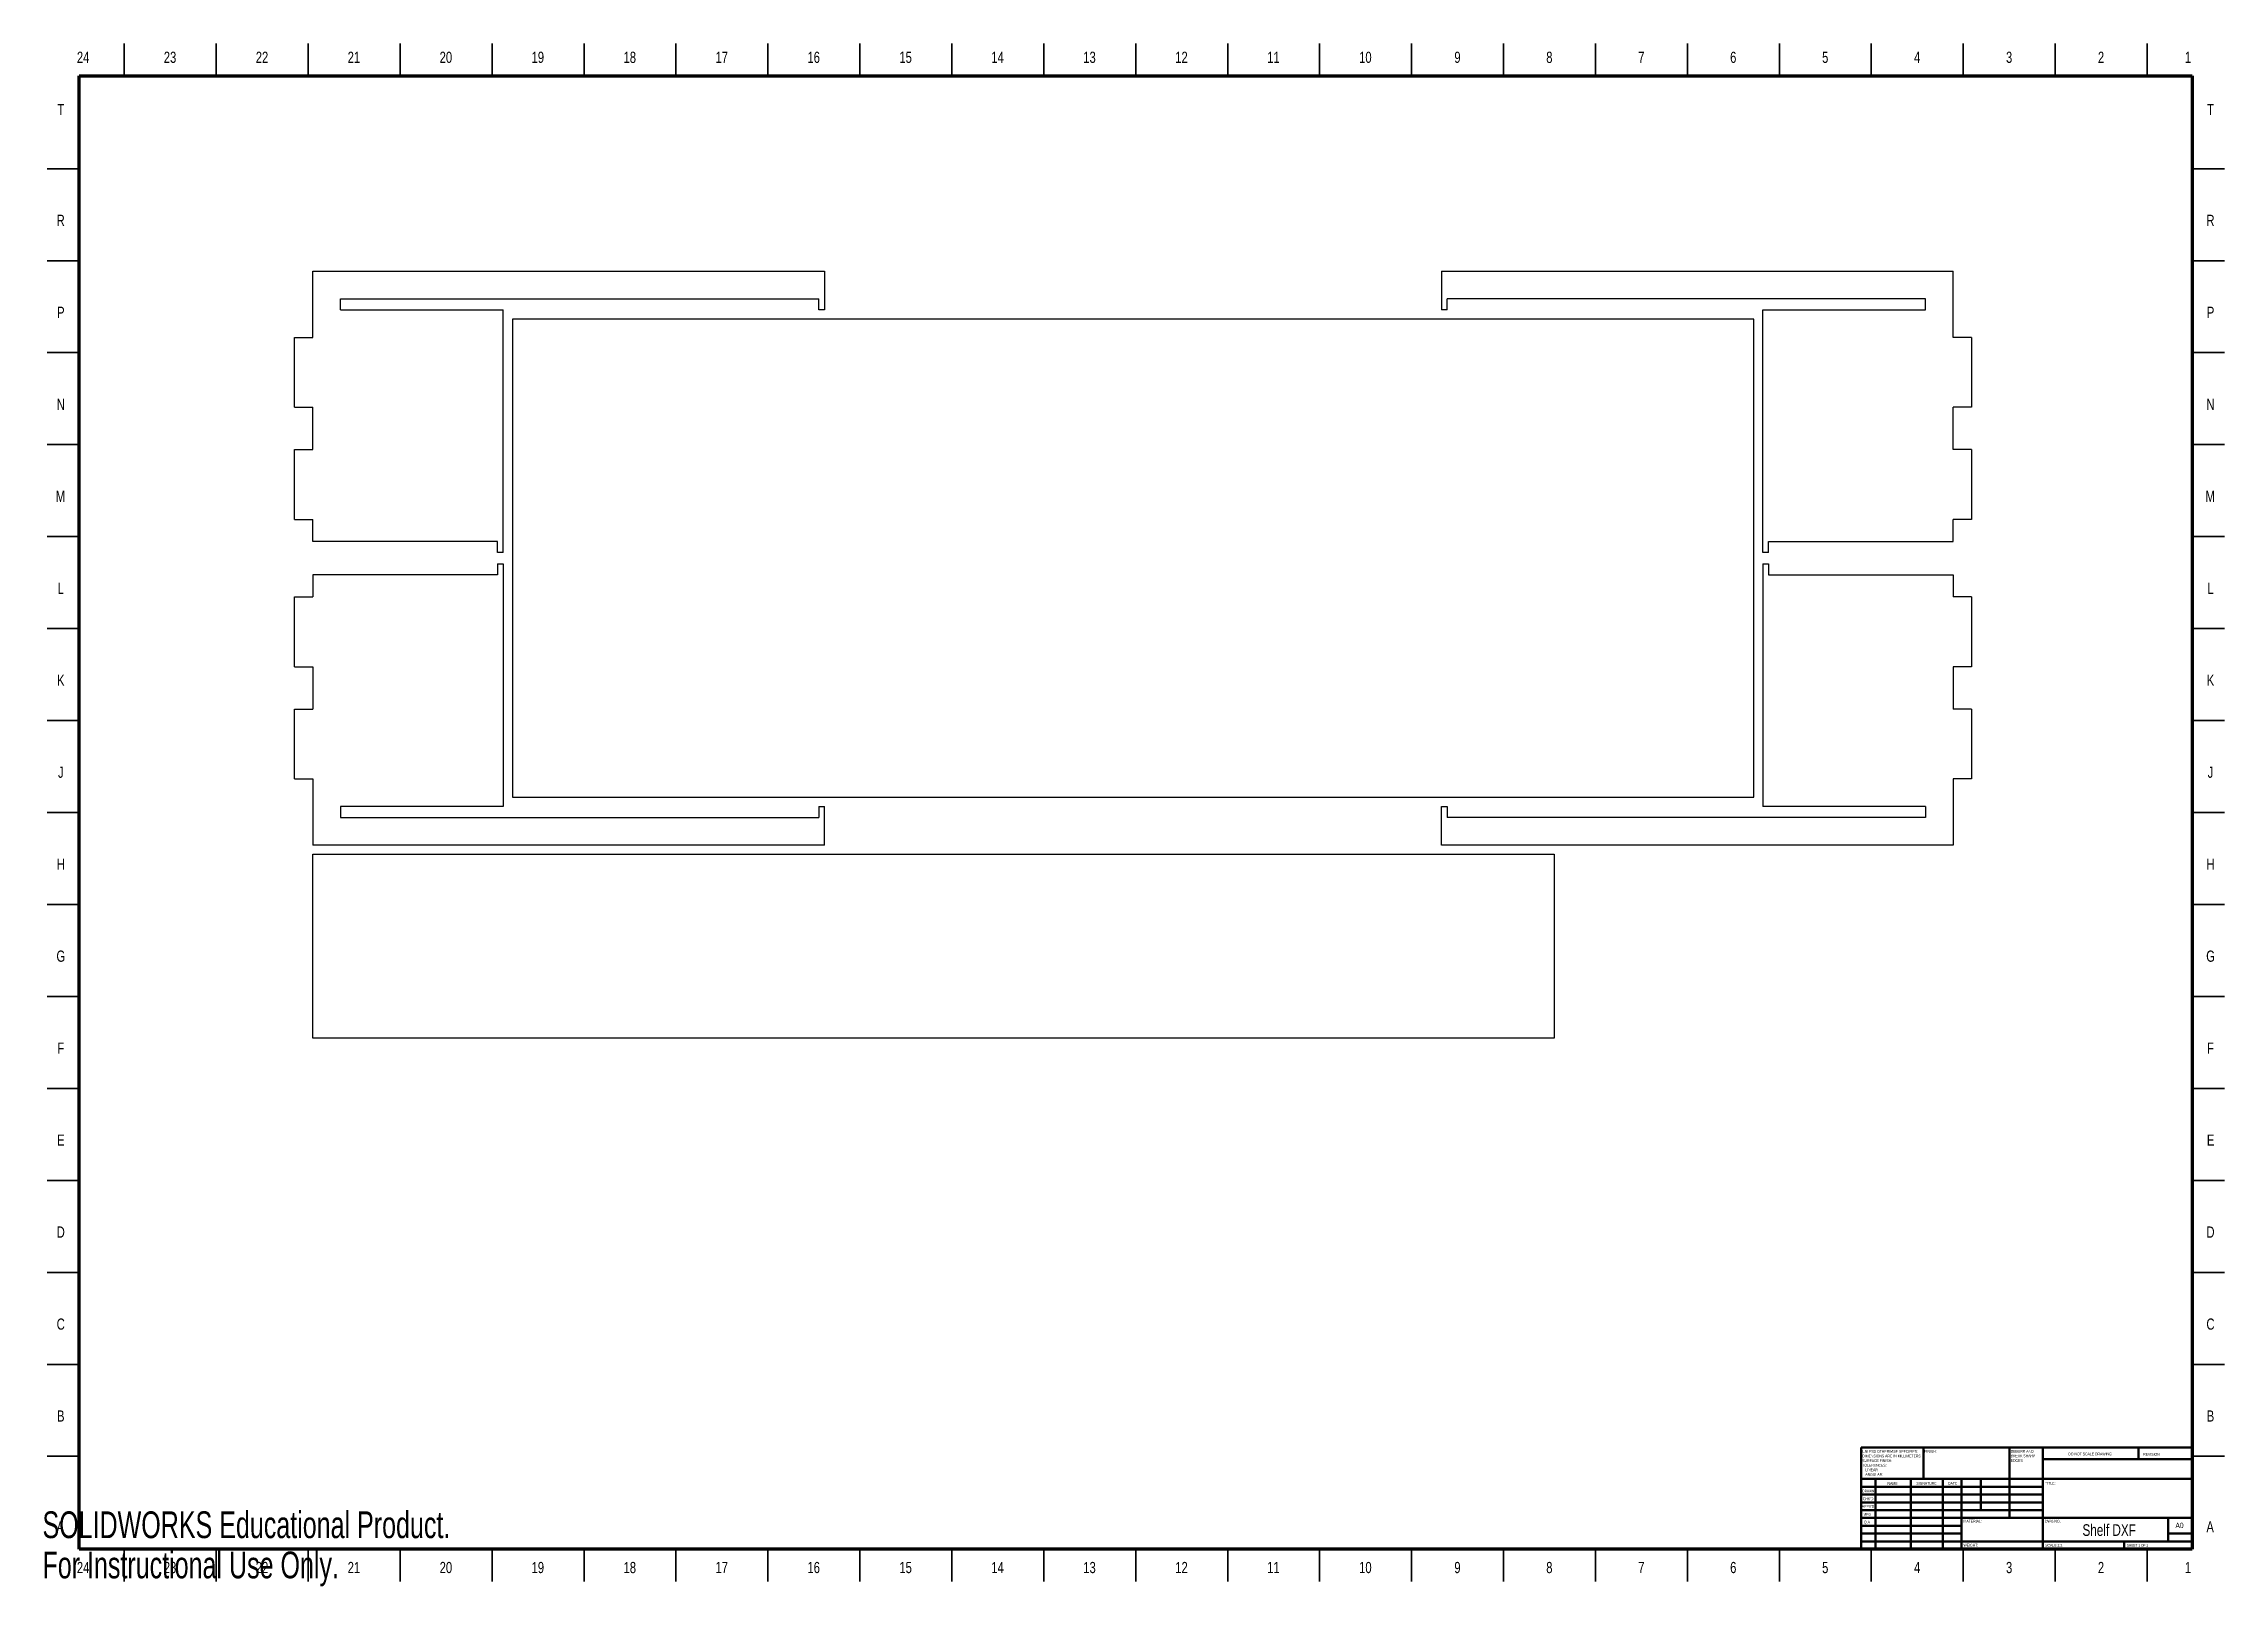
# Model space of a CAD drawing. Header units: inches. Extents: x 0 to 46.7, y 0 to 33.
import ezdxf

# ---------------------------------------------------------------- set-up
doc = ezdxf.new("R2010")
doc.units = ezdxf.units.IN
doc.header["$MEASUREMENT"] = 0
doc.styles.add('SLDTEXTSTYLE0', font='TXT', dxfattribs={"width": 0.75})
doc.styles.add('SLDTEXTSTYLE1', font='TXT', dxfattribs={"width": 0.686449})
doc.styles.add('SLDTEXTSTYLE2', font='TXT', dxfattribs={"width": 0.6875})
doc.styles.add('SLDTEXTSTYLE3', font='TXT', dxfattribs={"width": 0.7})

# ---------------------------------------------------------------- blocks, each defined once
blk = doc.blocks.new('SW_NOTE_0')
at = {"color": 0, "linetype": 'Continuous', "lineweight": 0, "attachment_point": 1, "style": 'SLDTEXTSTYLE0'}
for s, insert, char_height in [('UNLESS OTHERWISE SPECIFIED:', (0, 0.076), 0.05906), ('TOLERANCES:', (0, -0.219), 0.05906), ('SURFACE FINISH:', (0, -0.121), 0.05906), ('DIMENSIONS ARE IN MILLIMETERS', (0, -0.022), 0.05906), ('ANGULAR:', (0.066, -0.416), 0.0591), ('LINEAR:', (0.066, -0.318), 0.0591)]:
    blk.add_mtext(s, dxfattribs=dict(at, insert=insert, char_height=char_height))
blk = doc.blocks.new('SW_NOTE_0_1')
at = {"color": 0, "linetype": 'Continuous', "lineweight": 0, "attachment_point": 1, "style": 'SLDTEXTSTYLE0'}
for s, insert, char_height in [('DEBURR AND', (0, 0.076), 0.0591), ('BREAK SHARP', (0, -0.022), 0.05906), ('EDGES', (0, -0.121), 0.0591)]:
    blk.add_mtext(s, dxfattribs=dict(at, insert=insert, char_height=char_height))

msp = doc.modelspace()

# ---------------------------------------------------------------- linework, layer by layer
at = {"color": 7, "linetype": 'Continuous', "lineweight": 35}
for p, q in [((1.752, 32.323), (1.752, 33.012)), ((3.72, 32.323), (3.72, 33.012)), ((5.689, 32.323), (5.689, 33.012)), ((7.657, 32.323), (7.657, 33.012)), ((9.626, 32.323), (9.626, 33.012)), ((11.594, 32.323), (11.594, 33.012)), ((13.563, 32.323), (13.563, 33.012)), ((15.531, 32.323), (15.531, 33.012)), ((17.5, 32.323), (17.5, 33.012)), ((19.469, 32.323), (19.469, 33.012)), ((21.437, 32.323), (21.437, 33.012)), ((23.406, 33.012), (23.406, 32.323)), ((23.406, 32.323), (23.406, 33.012)), ((25.374, 32.323), (25.374, 33.012)), ((27.343, 32.323), (27.343, 33.012)), ((29.311, 32.323), (29.311, 33.012)), ((31.28, 32.323), (31.28, 33.012)), ((33.248, 32.323), (33.248, 33.012)), ((35.217, 32.323), (35.217, 33.012)), ((37.185, 32.323), (37.185, 33.012)), ((39.154, 32.323), (39.154, 33.012)), ((41.122, 32.323), (41.122, 33.012)), ((43.091, 32.323), (43.091, 33.012)), ((45.059, 32.323), (45.059, 33.012)), ((0.787, 30.335), (0.098, 30.335)), ((46.024, 30.335), (46.713, 30.335)), ((0.787, 28.366), (0.098, 28.366)), ((46.024, 28.366), (46.713, 28.366)), ((0.787, 26.398), (0.098, 26.398)), ((46.024, 26.398), (46.713, 26.398)), ((0.787, 24.429), (0.098, 24.429)), ((46.024, 24.429), (46.713, 24.429)), ((0.787, 22.461), (0.098, 22.461)), ((46.024, 22.461), (46.713, 22.461)), ((0.787, 20.492), (0.098, 20.492)), ((46.024, 20.492), (46.713, 20.492)), ((0.787, 18.524), (0.098, 18.524)), ((46.024, 18.524), (46.713, 18.524)), ((0.098, 16.555), (0.787, 16.555)), ((0.787, 16.555), (0.098, 16.555)), ((46.713, 16.555), (46.024, 16.555)), ((46.024, 16.555), (46.713, 16.555)), ((0.787, 14.587), (0.098, 14.587)), ((46.024, 14.587), (46.713, 14.587)), ((0.787, 12.618), (0.098, 12.618)), ((46.024, 12.618), (46.713, 12.618)), ((0.787, 10.65), (0.098, 10.65)), ((46.024, 10.65), (46.713, 10.65)), ((0.787, 8.681), (0.098, 8.681)), ((46.024, 8.681), (46.713, 8.681)), ((0.787, 6.713), (0.098, 6.713)), ((46.024, 6.713), (46.713, 6.713)), ((0.787, 4.744), (0.098, 4.744)), ((46.024, 4.744), (46.713, 4.744)), ((0.787, 2.776), (0.098, 2.776)), ((46.024, 2.776), (46.713, 2.776)), ((1.752, 0.787), (1.752, 0.098)), ((3.72, 0.787), (3.72, 0.098)), ((5.689, 0.787), (5.689, 0.098)), ((7.657, 0.787), (7.657, 0.098)), ((9.626, 0.787), (9.626, 0.098)), ((11.594, 0.787), (11.594, 0.098)), ((13.563, 0.787), (13.563, 0.098)), ((15.531, 0.787), (15.531, 0.098)), ((17.5, 0.787), (17.5, 0.098)), ((19.469, 0.787), (19.469, 0.098)), ((21.437, 0.787), (21.437, 0.098)), ((23.406, 0.098), (23.406, 0.787)), ((23.406, 0.787), (23.406, 0.098)), ((25.374, 0.787), (25.374, 0.098)), ((27.343, 0.787), (27.343, 0.098)), ((29.311, 0.787), (29.311, 0.098)), ((31.28, 0.787), (31.28, 0.098)), ((33.248, 0.787), (33.248, 0.098)), ((35.217, 0.787), (35.217, 0.098)), ((37.185, 0.787), (37.185, 0.098)), ((39.154, 0.787), (39.154, 0.098)), ((41.122, 0.787), (41.122, 0.098)), ((43.091, 0.787), (43.091, 0.098)), ((45.059, 0.787), (45.059, 0.098))]:
    msp.add_line(p, q, dxfattribs=at)
at = {"color": 7, "linetype": 'Continuous', "lineweight": 70}
for p, q in [((0.787, 0.787), (0.787, 32.323)), ((0.787, 32.323), (46.024, 32.323)), ((46.024, 32.323), (46.024, 0.787)), ((46.024, 0.787), (0.787, 0.787))]:
    msp.add_line(p, q, dxfattribs=at)
at = {"color": 7, "linetype": 'Continuous', "lineweight": 25}
for p, q in [((5.79, 26.724), (5.79, 28.141)), ((5.79, 28.141), (16.739, 28.141)), ((16.739, 28.141), (16.739, 27.314)), ((29.955, 28.141), (29.955, 27.314)), ((29.955, 28.141), (40.905, 28.141)), ((40.905, 26.724), (40.905, 28.141)), ((6.38, 27.314), (6.38, 27.55)), ((6.38, 27.55), (16.621, 27.55)), ((16.621, 27.314), (16.621, 27.55)), ((40.314, 27.55), (30.073, 27.55)), ((30.073, 27.314), (30.073, 27.55)), ((40.314, 27.314), (40.314, 27.55)), ((6.38, 27.314), (9.863, 27.314)), ((9.863, 22.117), (9.863, 27.314)), ((36.635, 27.117), (10.06, 27.117)), ((10.06, 27.117), (10.06, 16.881)), ((16.739, 27.314), (16.621, 27.314)), ((30.073, 27.314), (29.955, 27.314)), ((36.635, 16.881), (36.635, 27.117)), ((36.832, 22.117), (36.832, 27.314)), ((36.832, 27.314), (40.314, 27.314)), ((5.396, 26.724), (5.79, 26.724)), ((5.396, 25.228), (5.396, 26.724)), ((41.299, 26.724), (40.905, 26.724)), ((41.299, 26.724), (41.299, 25.228)), ((5.396, 25.228), (5.79, 25.228)), ((5.79, 24.322), (5.79, 25.228)), ((41.299, 25.228), (40.905, 25.228)), ((40.905, 24.322), (40.905, 25.228)), ((5.396, 22.826), (5.396, 24.322)), ((5.396, 24.322), (5.79, 24.322)), ((41.299, 24.322), (40.905, 24.322)), ((41.299, 24.322), (41.299, 22.826)), ((5.396, 22.826), (5.79, 22.826)), ((5.79, 22.354), (5.79, 22.826)), ((41.299, 22.826), (40.905, 22.826)), ((40.905, 22.354), (40.905, 22.826)), ((9.745, 22.354), (5.79, 22.354)), ((9.745, 22.117), (9.745, 22.354)), ((9.863, 22.117), (9.745, 22.117)), ((36.95, 22.117), (36.832, 22.117)), ((36.95, 22.354), (40.905, 22.354)), ((36.95, 22.117), (36.95, 22.354)), ((5.79, 21.645), (5.79, 21.173)), ((9.745, 21.645), (5.79, 21.645)), ((9.745, 21.881), (9.745, 21.645)), ((9.745, 21.881), (9.863, 21.881)), ((9.863, 21.881), (9.863, 16.684)), ((36.832, 21.881), (36.95, 21.881)), ((36.832, 21.881), (36.832, 16.684)), ((36.95, 21.881), (36.95, 21.645)), ((36.95, 21.645), (40.905, 21.645)), ((40.905, 21.645), (40.905, 21.173)), ((5.396, 19.676), (5.396, 21.173)), ((5.396, 21.173), (5.79, 21.173)), ((41.299, 21.173), (40.905, 21.173)), ((41.299, 21.173), (41.299, 19.676)), ((5.396, 19.676), (5.79, 19.676)), ((5.79, 19.676), (5.79, 18.771)), ((41.299, 19.676), (40.905, 19.676)), ((40.905, 19.676), (40.905, 18.771)), ((5.396, 17.275), (5.396, 18.771)), ((5.396, 18.771), (5.79, 18.771)), ((41.299, 18.771), (40.905, 18.771)), ((41.299, 18.771), (41.299, 17.275)), ((5.396, 17.275), (5.79, 17.275)), ((5.79, 17.275), (5.79, 15.858)), ((41.299, 17.275), (40.905, 17.275)), ((40.905, 17.275), (40.905, 15.858)), ((10.06, 16.881), (36.635, 16.881)), ((6.38, 16.684), (6.38, 16.448)), ((9.863, 16.684), (6.38, 16.684)), ((6.38, 16.448), (16.621, 16.448)), ((16.621, 16.684), (16.621, 16.448)), ((16.621, 16.684), (16.739, 16.684)), ((16.739, 15.858), (16.739, 16.684)), ((29.955, 15.858), (29.955, 16.684)), ((29.955, 16.684), (30.073, 16.684)), ((30.073, 16.684), (30.073, 16.448)), ((40.314, 16.448), (30.073, 16.448)), ((40.314, 16.684), (36.832, 16.684)), ((40.314, 16.684), (40.314, 16.448)), ((16.739, 15.858), (5.79, 15.858)), ((5.79, 11.724), (5.79, 15.661)), ((5.79, 15.661), (32.365, 15.661)), ((40.905, 15.858), (29.955, 15.858)), ((32.365, 15.661), (32.365, 11.724)), ((32.365, 11.724), (5.79, 11.724))]:
    msp.add_line(p, q, dxfattribs=at)
at = {"color": 7, "linetype": 'Continuous', "lineweight": 50}
for p, q in [((38.937, 2.963), (46.024, 2.963)), ((38.937, 2.963), (38.937, 0.787)), ((40.268, 2.293), (40.268, 2.963)), ((42.11, 2.963), (42.11, 1.457)), ((42.827, 2.963), (42.827, 0.787)), ((44.874, 2.712), (44.874, 2.963)), ((46.024, 2.712), (42.827, 2.712)), ((46.024, 2.293), (38.937, 2.293)), ((42.827, 2.126), (38.937, 2.126)), ((42.827, 1.959), (38.937, 1.959)), ((39.244, 2.293), (39.244, 0.787)), ((40, 2.293), (40, 0.787)), ((40.685, 2.293), (40.685, 0.787)), ((41.087, 0.787), (41.087, 2.293)), ((41.496, 1.624), (41.496, 2.293)), ((42.827, 1.791), (38.937, 1.791)), ((42.827, 1.624), (38.937, 1.624)), ((41.087, 1.457), (38.937, 1.457)), ((41.087, 1.457), (46.024, 1.457)), ((45.512, 0.955), (45.512, 1.457)), ((41.087, 1.289), (38.937, 1.289)), ((41.087, 1.122), (38.937, 1.122)), ((38.937, 0.955), (46.024, 0.955)), ((44.567, 0.787), (44.567, 0.955)), ((46.024, 1.122), (45.512, 1.122))]:
    msp.add_line(p, q, dxfattribs=at)

# ---------------------------------------------------------------- block references
at = {"color": 7, "linetype": 'Continuous', "lineweight": 0}
for name, p in [('SW_NOTE_0', (38.96, 2.834)), ('SW_NOTE_0_1', (42.138, 2.837))]:
    msp.add_blockref(name, p, dxfattribs=at)

# ---------------------------------------------------------------- texts
for s, insert, char_height, attachment_point, style in [('24', (0.871, 32.839), 0.24, 2, 'SLDTEXTSTYLE0'), ('23', (2.731, 32.839), 0.24, 2, 'SLDTEXTSTYLE0'), ('22', (4.7, 32.839), 0.24, 2, 'SLDTEXTSTYLE0'), ('21', (6.668, 32.839), 0.24, 2, 'SLDTEXTSTYLE0'), ('20', (8.637, 32.839), 0.24, 2, 'SLDTEXTSTYLE0'), ('19', (10.605, 32.839), 0.24, 2, 'SLDTEXTSTYLE0'), ('18', (12.574, 32.839), 0.24, 2, 'SLDTEXTSTYLE0'), ('17', (14.542, 32.839), 0.24, 2, 'SLDTEXTSTYLE0'), ('16', (16.511, 32.839), 0.24, 2, 'SLDTEXTSTYLE0'), ('15', (18.479, 32.839), 0.24, 2, 'SLDTEXTSTYLE0'), ('14', (20.448, 32.839), 0.24, 2, 'SLDTEXTSTYLE0'), ('13', (22.416, 32.839), 0.24, 2, 'SLDTEXTSTYLE0'), ('12', (24.385, 32.839), 0.24, 2, 'SLDTEXTSTYLE0'), ('11', (26.353, 32.839), 0.24, 2, 'SLDTEXTSTYLE0'), ('10', (28.322, 32.839), 0.24, 2, 'SLDTEXTSTYLE0'), ('9', (30.293, 32.839), 0.24, 2, 'SLDTEXTSTYLE0'), ('8', (32.261, 32.839), 0.24, 2, 'SLDTEXTSTYLE0'), ('7', (34.23, 32.839), 0.24, 2, 'SLDTEXTSTYLE0'), ('6', (36.198, 32.839), 0.24, 2, 'SLDTEXTSTYLE0'), ('5', (38.167, 32.839), 0.24, 2, 'SLDTEXTSTYLE0'), ('4', (40.135, 32.839), 0.24, 2, 'SLDTEXTSTYLE0'), ('3', (42.104, 32.839), 0.24, 2, 'SLDTEXTSTYLE0'), ('2', (44.072, 32.839), 0.24, 2, 'SLDTEXTSTYLE0'), ('1', (45.933, 32.839), 0.24, 2, 'SLDTEXTSTYLE0'), ('T', (0.393, 31.721), 0.24, 2, 'SLDTEXTSTYLE0'), ('T', (46.417, 31.721), 0.24, 2, 'SLDTEXTSTYLE0'), ('R', (0.39, 29.349), 0.24, 2, 'SLDTEXTSTYLE0'), ('R', (46.414, 29.349), 0.24, 2, 'SLDTEXTSTYLE0'), ('P', (0.393, 27.381), 0.24, 2, 'SLDTEXTSTYLE0'), ('P', (46.416, 27.381), 0.24, 2, 'SLDTEXTSTYLE0'), ('N', (0.392, 25.412), 0.24, 2, 'SLDTEXTSTYLE0'), ('N', (46.415, 25.412), 0.24, 2, 'SLDTEXTSTYLE0'), ('M', (0.385, 23.444), 0.24, 2, 'SLDTEXTSTYLE0'), ('M', (46.409, 23.444), 0.24, 2, 'SLDTEXTSTYLE0'), ('L', (0.391, 21.475), 0.24, 2, 'SLDTEXTSTYLE0'), ('L', (46.415, 21.475), 0.24, 2, 'SLDTEXTSTYLE0'), ('K', (0.393, 19.507), 0.24, 2, 'SLDTEXTSTYLE0'), ('K', (46.417, 19.507), 0.24, 2, 'SLDTEXTSTYLE0'), ('J', (0.392, 17.538), 0.24, 2, 'SLDTEXTSTYLE0'), ('J', (46.415, 17.538), 0.24, 2, 'SLDTEXTSTYLE0'), ('H', (0.393, 15.57), 0.24, 2, 'SLDTEXTSTYLE0'), ('H', (46.417, 15.57), 0.24, 2, 'SLDTEXTSTYLE0'), ('G', (0.393, 13.601), 0.24, 2, 'SLDTEXTSTYLE0'), ('G', (46.417, 13.601), 0.24, 2, 'SLDTEXTSTYLE0'), ('F', (0.391, 11.633), 0.24, 2, 'SLDTEXTSTYLE0'), ('F', (46.415, 11.633), 0.24, 2, 'SLDTEXTSTYLE0'), ('E', (0.394, 9.664), 0.24, 2, 'SLDTEXTSTYLE0'), ('E', (46.418, 9.664), 0.24, 2, 'SLDTEXTSTYLE0'), ('D', (0.391, 7.696), 0.24, 2, 'SLDTEXTSTYLE0'), ('D', (46.415, 7.696), 0.24, 2, 'SLDTEXTSTYLE0'), ('C', (0.391, 5.727), 0.24, 2, 'SLDTEXTSTYLE0'), ('C', (46.415, 5.727), 0.24, 2, 'SLDTEXTSTYLE0'), ('B', (0.392, 3.759), 0.24, 2, 'SLDTEXTSTYLE0'), ('B', (46.415, 3.759), 0.24, 2, 'SLDTEXTSTYLE0'), ('FINISH:', (40.29, 2.91), 0.0591, 1, 'SLDTEXTSTYLE0'), ('DO NOT SCALE DRAWING', (43.371, 2.856), 0.05906, 1, 'SLDTEXTSTYLE0'), ('REVISION', (44.974, 2.848), 0.0591, 1, 'SLDTEXTSTYLE0'), ('DRAWN', (38.962, 2.062), 0.0591, 1, 'SLDTEXTSTYLE1'), ("CHK'D", (38.974, 1.896), 0.0591, 1, 'SLDTEXTSTYLE0'), ('NAME', (39.501, 2.224), 0.0591, 1, 'SLDTEXTSTYLE0'), ('SIGNATURE', (40.119, 2.227), 0.0591, 1, 'SLDTEXTSTYLE0'), ('DATE', (40.796, 2.227), 0.0591, 1, 'SLDTEXTSTYLE0'), ('TITLE:', (42.878, 2.227), 0.0591, 1, 'SLDTEXTSTYLE0'), ("APPV'D", (38.953, 1.735), 0.0591, 1, 'SLDTEXTSTYLE0'), ('MFG', (38.981, 1.564), 0.0591, 1, 'SLDTEXTSTYLE0'), ('MATERIAL:', (41.128, 1.417), 0.0591, 1, 'SLDTEXTSTYLE0'), ('DWG NO.', (42.872, 1.417), 0.0591, 1, 'SLDTEXTSTYLE0'), ('A', (0.384, 1.387), 0.24, 2, 'SLDTEXTSTYLE0'), ('Q.A', (38.996, 1.398), 0.0591, 1, 'SLDTEXTSTYLE0'), ('Shelf DXF', (44.246, 1.323), 0.25, 2, 'SLDTEXTSTYLE0'), ('A0', (45.664, 1.355), 0.1146, 1, 'SLDTEXTSTYLE0'), ('A', (46.408, 1.387), 0.24, 2, 'SLDTEXTSTYLE0'), ('24', (0.871, 0.516), 0.24, 2, 'SLDTEXTSTYLE0'), ('23', (2.731, 0.516), 0.24, 2, 'SLDTEXTSTYLE0'), ('22', (4.7, 0.516), 0.24, 2, 'SLDTEXTSTYLE0'), ('21', (6.668, 0.516), 0.24, 2, 'SLDTEXTSTYLE0'), ('20', (8.637, 0.516), 0.24, 2, 'SLDTEXTSTYLE0'), ('19', (10.605, 0.516), 0.24, 2, 'SLDTEXTSTYLE0'), ('18', (12.574, 0.516), 0.24, 2, 'SLDTEXTSTYLE0'), ('17', (14.542, 0.516), 0.24, 2, 'SLDTEXTSTYLE0'), ('16', (16.511, 0.516), 0.24, 2, 'SLDTEXTSTYLE0'), ('15', (18.479, 0.516), 0.24, 2, 'SLDTEXTSTYLE0'), ('14', (20.448, 0.516), 0.24, 2, 'SLDTEXTSTYLE0'), ('13', (22.416, 0.516), 0.24, 2, 'SLDTEXTSTYLE0'), ('12', (24.385, 0.516), 0.24, 2, 'SLDTEXTSTYLE0'), ('11', (26.353, 0.516), 0.24, 2, 'SLDTEXTSTYLE0'), ('10', (28.322, 0.516), 0.24, 2, 'SLDTEXTSTYLE0'), ('9', (30.293, 0.516), 0.24, 2, 'SLDTEXTSTYLE0'), ('8', (32.261, 0.516), 0.24, 2, 'SLDTEXTSTYLE0'), ('7', (34.23, 0.516), 0.24, 2, 'SLDTEXTSTYLE0'), ('6', (36.198, 0.516), 0.24, 2, 'SLDTEXTSTYLE0'), ('5', (38.167, 0.516), 0.24, 2, 'SLDTEXTSTYLE0'), ('4', (40.135, 0.516), 0.24, 2, 'SLDTEXTSTYLE0'), ('WEIGHT:', (41.127, 0.904), 0.059, 1, 'SLDTEXTSTYLE0'), ('3', (42.104, 0.516), 0.24, 2, 'SLDTEXTSTYLE0'), ('SCALE:1:2', (42.877, 0.902), 0.0591, 1, 'SLDTEXTSTYLE0'), ('2', (44.072, 0.516), 0.24, 2, 'SLDTEXTSTYLE0'), ('SHEET 1 OF 1', (44.625, 0.902), 0.05906, 1, 'SLDTEXTSTYLE2'), ('1', (45.933, 0.516), 0.24, 2, 'SLDTEXTSTYLE0')]:
    msp.add_mtext(s, dxfattribs=dict(at, insert=insert, char_height=char_height, attachment_point=attachment_point, style=style))
at = {"color": 7, "linetype": 'Continuous', "char_height": 0.57281, "attachment_point": 1, "style": 'SLDTEXTSTYLE3'}
for s, insert in [('SOLIDWORKS Educational Product.', (0, 1.598)), ('For Instructional Use Only.', (0, 0.738))]:
    msp.add_mtext(s, dxfattribs=dict(at, insert=insert))

doc.saveas('drawing.dxf')
